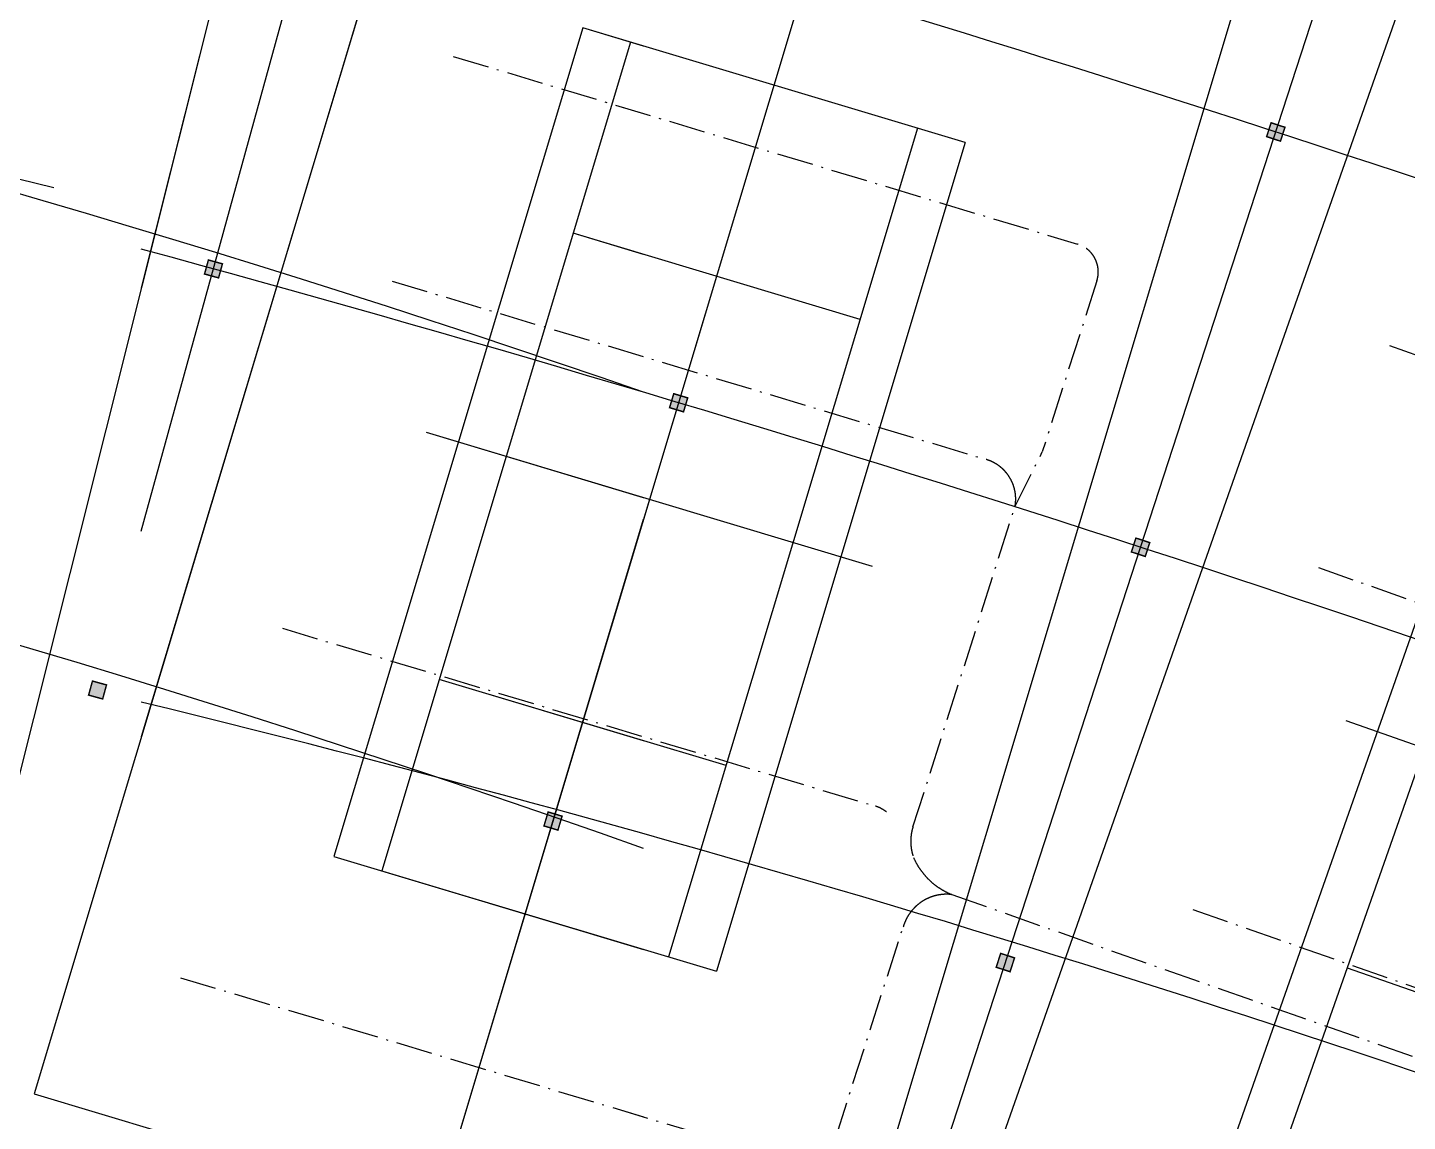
# Model space of a CAD drawing. Extents: x 23618587 to 48466785, y 42305484 to 86624613.
# Drawn here: x 24296984 to 24334893, y 43220575 to 43250629 of the extents above; entities that cross this region are included whole.
import ezdxf

# ---------------------------------------------------------------- set-up
doc = ezdxf.new("R2010")
doc.units = 0
doc.header["$MEASUREMENT"] = 0
doc.linetypes.add('CENTER', pattern=[1550, 1000, -250, 50, -250])
doc.layers.add('AC-Q', color=7, linetype='CENTER')
doc.layers.add('AC-W', color=7, linetype='CONTINUOUS')

msp = doc.modelspace()

# ---------------------------------------------------------------- linework, layer by layer
at = {"layer": 'AC-Q'}
for p, q in [((24297705.81452, 43246221.68696), (24281172.2225, 43250365.44903)), ((24308680.69667, 43249838.79943), (24325830.36855, 43244681.57926)), ((24308680.69667, 43249838.79943), (24313909.82095, 43248266.30607)), ((24306996.99375, 43243663.86207), (24323321.83624, 43238761.82711)), ((24306996.99375, 43243663.86207), (24313909.82095, 43241588.07355)), ((24326362.07933, 43243672.13284), (24324862.30426, 43238975.06928)), ((24351318.73332, 43235934.73479), (24334413.61234, 43241881.63592)), ((24324110.82264, 43237460.16747), (24324862.30426, 43238975.06928)), ((24321308.85942, 43228665.70591), (24324111.38663, 43237461.93764)), ((24332447.27638, 43235790.80431), (24348529.00297, 43230142.04347)), ((24303984.53162, 43234123.94303), (24320280.06905, 43229235.63425)), ((24303984.53162, 43234123.94303), (24313909.82095, 43231146.5709)), ((24322378.53861, 43226807.66249), (24348064.45464, 43217778.11148)), ((24328998.59912, 43226399.76557), (24345051.68398, 43220766.06615)), ((24319185.10506, 43220137.48575), (24321042.64317, 43225923.69161)), ((24301183.85836, 43224523.84987), (24317930.13609, 43219490.1051)), ((24301183.85836, 43224523.84987), (24313909.82095, 43220698.5671))]:
    msp.add_line(p, q, dxfattribs=at)
for centre, radius, start, end in [((24325599.98544, 43243915.46985), 800, 342.291687728, 73.263005847), ((24322547.08356, 43228272.15354), 1300, 162.291687728, 197.771804877)]:
    msp.add_arc(centre, radius, start, end, dxfattribs=at)
at = {"layer": 'AC-Q', "ltscale": 300}
for centre, radius, start, end in [((24322999.18401, 43237676.29617), 1132.46716, 349.00312, 73.446477732), ((24319978.43333, 43228282.211), 1000, 52.820467094, 72.444125044), ((24323092.68855, 43228601.58798), 1930.84924, 203.814544981, 248.292823675), ((24322232.93579, 43225576.28661), 1239.95434, 83.256430036, 163.72931184)]:
    msp.add_arc(centre, radius, start, end, dxfattribs=at)
at = {"layer": 'AC-W', "color": 7, "ltscale": 300}
for p, q in [((24300108.01383, 43236793.76421), (24307652.01405, 43264196.99202)), ((24304576.09927, 43206033.09308), (24320895.21136, 43260386.09742)), ((24316480.3566, 43202308.90837), (24334047.36545, 43256271.97107)), ((24304576.09927, 43206033.09308), (24313909.82095, 43237120.31228))]:
    msp.add_line(p, q, dxfattribs=at)
at = {"layer": 'AC-W', "color": 7}
for p, q in [((24304694.90325, 43261776.84759), (24294726.1081, 43222007.22195)), ((24304694.90325, 43261776.84759), (24300108.01383, 43243477.85837)), ((24308953.83679, 43260604.38003), (24297163.81748, 43221336.1302)), ((24308953.83679, 43260604.38003), (24300108.01383, 43231142.17334)), ((24319192.34787, 43214722.21693), (24330982.36718, 43253990.46676)), ((24321595.67229, 43213939.84434), (24335181.88924, 43252623.3642)), ((24312237.19506, 43250623.64855), (24305401.85948, 43227857.64127)), ((24312237.19506, 43250623.64855), (24305401.85948, 43227857.64127)), ((24322743.8463, 43247469.09948), (24312237.19506, 43250623.64855)), ((24313909.82095, 43250121.45424), (24312237.19506, 43250623.64855)), ((24313549.32927, 43250229.68937), (24306713.99368, 43227463.68209)), ((24313549.32927, 43250229.68937), (24306713.99368, 43227463.68209)), ((24321431.7121, 43247863.05866), (24314596.37651, 43225097.05138)), ((24322743.8463, 43247469.09948), (24315908.51072, 43224703.0922)), ((24319854.43756, 43242609.73304), (24311972.05473, 43244976.36375)), ((24313909.82095, 43244394.5629), (24311972.05473, 43244976.36375)), ((24315913.24615, 43243793.0484), (24312232.45963, 43231533.69235)), ((24338002.51812, 43242501.82725), (24330125.826, 43220074.82073)), ((24339295.11378, 43242047.84878), (24331418.42166, 43219620.84226)), ((24320197.7421, 43235824.41492), (24307947.96368, 43239502.32582)), ((24313909.82095, 43237712.31958), (24307947.96368, 43239502.32582)), ((24313909.82095, 43237120.3705), (24312232.45963, 43231533.69235)), ((24316173.65105, 43230350.377), (24308291.26822, 43232717.0077)), ((24313909.82095, 43231030.07626), (24308291.26822, 43232717.0077)), ((24333205.58662, 43231589.87173), (24345272.95781, 43227351.63478)), ((24305401.85948, 43227857.64127), (24315908.51072, 43224703.0922)), ((24305401.85948, 43227857.64127), (24313909.82095, 43225303.18492)), ((24333235.99239, 43224795.94242), (24341001.00138, 43222068.7579)), ((24297163.81748, 43221336.1302), (24313909.82095, 43216308.25896))]:
    msp.add_line(p, q, dxfattribs=at)
at = {"layer": 'AC-W', "color": 7, "const_width": 40}
for points in [[(24331148.53396, 43248013.23676), (24331528.88052, 43247889.39615), (24331405.03992, 43247509.04959), (24331024.69336, 43247632.8902), (24331148.53396, 43248013.23676)], [(24301951.59776, 43244243.91315), (24302337.24479, 43244137.7229), (24302231.05453, 43243752.07587), (24301845.40751, 43243858.26613), (24301951.59776, 43244243.91315)], [(24301951.59776, 43244243.91315), (24302337.24479, 43244137.7229), (24302231.05453, 43243752.07587), (24301845.40751, 43243858.26613), (24301951.59776, 43244243.91315)], [(24314736.78778, 43240570.04723), (24315119.88623, 43240455.00127), (24315004.84028, 43240071.90281), (24314621.74182, 43240186.94877), (24314736.78778, 43240570.04723)], [(24327433.95267, 43236602.63266), (24327814.29923, 43236478.79206), (24327690.45862, 43236098.4455), (24327310.11207, 43236222.2861), (24327433.95267, 43236602.63266)], [(24298766.53579, 43232674.32456), (24299152.18282, 43232568.13431), (24299045.99256, 43232182.48728), (24298660.34553, 43232288.67753), (24298766.53579, 43232674.32456)], [(24311286.05042, 43229076.90094), (24311669.14888, 43228961.85498), (24311554.10292, 43228578.75652), (24311171.00446, 43228693.80248), (24311286.05042, 43229076.90094)], [(24311286.05042, 43229076.90094), (24311669.14888, 43228961.85498), (24311554.10292, 43228578.75652), (24311171.00446, 43228693.80248), (24311286.05042, 43229076.90094)], [(24323719.37138, 43225192.02857), (24324099.71794, 43225068.18796), (24323975.87733, 43224687.8414), (24323595.53077, 43224811.68201), (24323719.37138, 43225192.02857)]]:
    msp.add_lwpolyline(points, dxfattribs=at)
at = {"layer": 'AC-W', "color": 7}
for centre, radius, start, end in [((24148759.7883, 42835660.74182), 530172.67138, 79.4743453433, 79.4743453433), ((24148766.30591, 42835659.45113), 530172.67138, 78.1227654299, 78.1227654299), ((24148779.34207, 42835656.52904), 530172.67138, 76.2090487924, 76.2090487924), ((24148883.81275, 42687478.92908), 552722.67138, 72.6283091807, 79.8589553573), ((24148883.81275, 42687478.92908), 552797.67138, 72.6307410206, 79.8589592952), ((24148883.81275, 42687478.92908), 552847.67138, 72.6323618626, 79.8589619199), ((24148883.81275, 42687478.92908), 552922.67138, 72.6347925492, 79.8589658561)]:
    msp.add_arc(centre, radius, start, end, dxfattribs=at)
at = {"layer": 'AC-W', "color": 7, "ltscale": 300}
for centre, radius, start, end in [((24148883.81275, 42687478.92908), 596172.67138, 66.68798043582, 75.30589689322), ((24197545.10808, 42904301.91039), 355869.26464, 70.9139844038, 83.6520690943), ((24148883.81275, 42687478.92908), 589222.67138, 65.36798043582, 75.12860220513), ((24196632.55719, 42896909.05037), 351317.82425, 70.4991411222, 83.6465047565), ((24148883.81275, 42687478.92908), 577222.67138, 64.04798043582, 74.81206888449), ((24200085.69196, 42822314.57016), 421812.04579, 62.5579175751, 76.2830629249), ((24195012.2201, 42883794.05493), 342531.80868, 69.6891016778, 83.6365443873)]:
    msp.add_arc(centre, radius, start, end, dxfattribs=at)
at = {"layer": 'AC-W', "color": 7}
for points in [[(24331148.53396, 43248013.23676), (24331528.88052, 43247889.39615), (24331024.69336, 43247632.8902), (24331405.03992, 43247509.04959)], [(24301951.59776, 43244243.91315), (24302337.24479, 43244137.7229), (24301845.40751, 43243858.26613), (24302231.05453, 43243752.07587)], [(24301951.59776, 43244243.91315), (24302337.24479, 43244137.7229), (24301845.40751, 43243858.26613), (24302231.05453, 43243752.07587)], [(24314736.78778, 43240570.04723), (24315119.88623, 43240455.00127), (24314621.74182, 43240186.94877), (24315004.84028, 43240071.90281)], [(24327433.95267, 43236602.63266), (24327814.29923, 43236478.79206), (24327310.11207, 43236222.2861), (24327690.45862, 43236098.4455)], [(24298766.53579, 43232674.32456), (24299152.18282, 43232568.13431), (24298660.34553, 43232288.67753), (24299045.99256, 43232182.48728)], [(24311286.05042, 43229076.90094), (24311669.14888, 43228961.85498), (24311171.00446, 43228693.80248), (24311554.10292, 43228578.75652)], [(24311286.05042, 43229076.90094), (24311669.14888, 43228961.85498), (24311171.00446, 43228693.80248), (24311554.10292, 43228578.75652)], [(24323719.37138, 43225192.02857), (24324099.71794, 43225068.18796), (24323595.53077, 43224811.68201), (24323975.87733, 43224687.8414)]]:
    msp.add_solid(points, dxfattribs=at)

doc.saveas('drawing.dxf')
